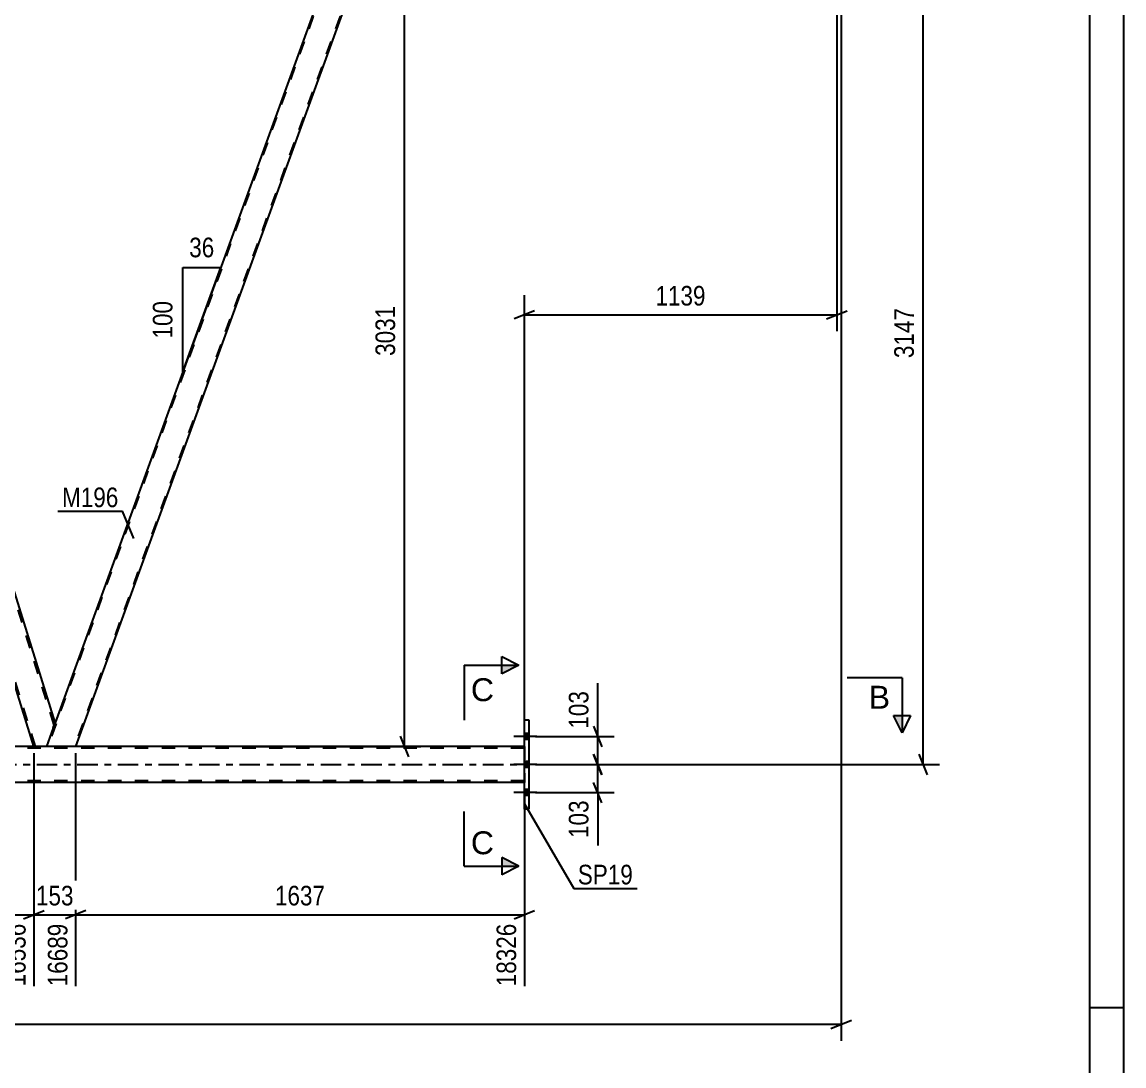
# Model space of a CAD drawing. Header units: millimetres. Extents: x 0 to 841, y 0 to 594.
# Drawn here: x 680.2 to 841, y 289.5 to 441.8 of the extents above; entities that cross this region are included whole.
import ezdxf

# ---------------------------------------------------------------- set-up
doc = ezdxf.new("R2010")
doc.units = ezdxf.units.MM
doc.linetypes.add('DXK_LINE_DOT2', pattern=[3.9198, 1.9599, -1.9599])
doc.linetypes.add('DXK_LINE_DOT3', pattern=[5.9187, 2.979, -0.9799, 0.9799, -0.9799])
doc.styles.add('Arial', font='ARIAL.TTF', dxfattribs={"height": 0.2})
doc.styles.add('Arial Narrow', font='ARIALN.TTF', dxfattribs={"height": 0.2})

# ---------------------------------------------------------------- blocks, each defined once
blk = doc.blocks.new('Unknown-318885883-1135')
at = {"color": 5, "linetype": 'Continuous'}
for p, q in [((841, 0), (841, 594)), ((836, 5), (836, 589)), ((841, 298), (836, 298))]:
    blk.add_line(p, q, dxfattribs=at)
blk = doc.blocks.new('Bolt-318885883-3689 - 3341')
at = {"linetype": 'Continuous'}
for points in [[(753.51, 338.04), (753.51, 337.16), (754.15, 337.16), (754.15, 338.04)], [(753.51, 338.04), (753.51, 337.16), (754.15, 337.16), (754.15, 338.04)], [(753.51, 338.04), (753.51, 337.16), (754.15, 337.16), (754.15, 338.04)], [(753.51, 333.94), (753.51, 333.06), (754.15, 333.06), (754.15, 333.94)], [(753.51, 333.94), (753.51, 333.06), (754.15, 333.06), (754.15, 333.94)], [(753.51, 329.84), (753.51, 328.96), (754.15, 328.96), (754.15, 329.84)], [(753.51, 329.84), (753.51, 328.96), (754.15, 328.96), (754.15, 329.84)], [(753.51, 329.84), (753.51, 328.96), (754.15, 328.96), (754.15, 329.84)]]:
    blk.add_hatch(color=1, dxfattribs=at).paths.add_polyline_path(points)
at = {"color": 1, "linetype": 'Continuous'}
for p, q in [((754.15, 338.04), (753.51, 338.04)), ((754.15, 338.04), (753.51, 338.04)), ((754.15, 338.04), (753.51, 338.04)), ((755.31, 337.6), (751.99, 337.6)), ((755.31, 337.6), (751.99, 337.6)), ((755.31, 337.6), (751.99, 337.6)), ((754.15, 337.16), (753.51, 337.16)), ((754.15, 337.16), (753.51, 337.16)), ((754.15, 337.16), (753.51, 337.16)), ((755.31, 333.5), (751.99, 333.5)), ((755.31, 333.5), (751.99, 333.5)), ((754.15, 333.94), (753.51, 333.94)), ((754.15, 333.94), (753.51, 333.94)), ((754.15, 333.06), (753.51, 333.06)), ((754.15, 333.06), (753.51, 333.06)), ((754.15, 329.84), (753.51, 329.84)), ((754.15, 329.84), (753.51, 329.84)), ((754.15, 329.84), (753.51, 329.84)), ((755.31, 329.4), (751.99, 329.4)), ((755.31, 329.4), (751.99, 329.4)), ((755.31, 329.4), (751.99, 329.4)), ((754.15, 328.96), (753.51, 328.96)), ((754.15, 328.96), (753.51, 328.96)), ((754.15, 328.96), (753.51, 328.96))]:
    blk.add_line(p, q, dxfattribs=at)
blk = doc.blocks.new('Part-318885883-3543 - 3341')
at = {"color": 2, "linetype": 'Continuous'}
for p, q in [((753.51, 327), (753.51, 340)), ((753.51, 340), (754.15, 340)), ((754.15, 340), (754.15, 327)), ((754.15, 327), (753.51, 327))]:
    blk.add_line(p, q, dxfattribs=at)
blk = doc.blocks.new('Part-318885883-3799 - 3341')
at = {"color": 2, "linetype": 'Continuous'}
for p, q in [((647.03, 457.36), (645.5, 453.17)), ((648.35, 457.36), (647.03, 457.36)), ((685.05, 339.61), (648.35, 457.36)), ((681.94, 336.14), (645.48, 453.11)), ((645.5, 453.17), (645.5, 453.16)), ((685.03, 339.55), (684.78, 338.87)), ((685.03, 339.56), (685.03, 339.55)), ((684.78, 338.87), (683.79, 336.14))]:
    blk.add_line(p, q, dxfattribs=at)
at = {"color": 7, "linetype": 'DXK_LINE_DOT2'}
for p, q in [((684.91, 339.24), (648.1, 457.36)), ((682.19, 336.14), (645.62, 453.48)), ((645.5, 453.17), (645.48, 453.11)), ((684.78, 338.87), (684.97, 339.39)), ((685.05, 339.61), (685.03, 339.56)), ((683.79, 336.14), (681.94, 336.14))]:
    blk.add_line(p, q, dxfattribs=at)
blk = doc.blocks.new('Part-318885883-3819 - 3341')
at = {"color": 2, "linetype": 'Continuous'}
for p, q in [((753.51, 336.14), (607.37, 336.14)), ((753.51, 330.86), (607.37, 330.86))]:
    blk.add_line(p, q, dxfattribs=at)
at = {"color": 7, "linetype": 'DXK_LINE_DOT2'}
for p, q in [((753.51, 336.14), (753.51, 330.86)), ((753.51, 335.9), (66.82, 335.9)), ((753.51, 331.1), (66.82, 331.1))]:
    blk.add_line(p, q, dxfattribs=at)
at = {"color": 7, "linetype": 'DXK_LINE_DOT3'}
blk.add_line((66.82, 333.5), (753.51, 333.5), dxfattribs=at)
blk = doc.blocks.new('Part-318885883-3838 - 3341')
at = {"color": 7, "linetype": 'DXK_LINE_DOT2'}
for p, q in [((728.08, 457.36), (683.96, 336.14)), ((731.99, 457.36), (687.87, 336.14)), ((685.03, 339.56), (683.79, 336.14)), ((688.04, 336.14), (683.79, 336.14))]:
    blk.add_line(p, q, dxfattribs=at)
at = {"color": 2, "linetype": 'Continuous'}
for p, q in [((727.91, 457.36), (685.03, 339.56)), ((732.16, 457.36), (688.04, 336.14)), ((732.16, 457.36), (727.91, 457.36))]:
    blk.add_line(p, q, dxfattribs=at)
blk = doc.blocks.new('StraightDimension-318885883-4177 - 3341')
at = {"color": 7, "linetype": 'Continuous'}
for p, q in [((763.61, 339.1), (764.81, 336.1)), ((755.15, 337.6), (766.61, 337.6)), ((764.21, 333.5), (764.21, 337.6)), ((764.81, 332), (763.61, 335)), ((755.15, 333.5), (766.61, 333.5))]:
    blk.add_line(p, q, dxfattribs=at)
at = {"color": 0}
blk.add_wipeout([(763.46, 344.81), (759.26, 344.81), (759.26, 338.13), (763.46, 338.13)], dxfattribs=at)
at = {"color": 7, "linetype": 'Continuous'}
blk.add_line((764.21, 337.6), (764.21, 345.34), dxfattribs=at)
blk.add_line((764.21, 337.6), (764.21, 345.34), dxfattribs=at)
at = {"color": 3, "style": 'Arial Narrow'}
blk.add_text('103', height=2.863, rotation=90.0002, dxfattribs=at).set_placement((762.86, 338.73))
blk = doc.blocks.new('StraightDimension-318885883-4185 - 3341')
at = {"color": 7, "linetype": 'Continuous'}
for p, q in [((763.61, 335), (764.81, 332)), ((755.15, 333.5), (766.61, 333.5)), ((764.21, 329.4), (764.21, 333.5)), ((764.81, 327.9), (763.61, 330.9)), ((755.15, 329.4), (766.61, 329.4))]:
    blk.add_line(p, q, dxfattribs=at)
at = {"color": 0}
blk.add_wipeout([(763.46, 328.88), (759.26, 328.88), (759.26, 322.19), (763.46, 322.19)], dxfattribs=at)
at = {"color": 7, "linetype": 'Continuous'}
blk.add_line((764.21, 329.4), (764.21, 321.67), dxfattribs=at)
blk.add_line((764.21, 329.4), (764.21, 321.67), dxfattribs=at)
at = {"color": 3, "style": 'Arial Narrow'}
blk.add_text('103', height=2.863, rotation=90.0002, dxfattribs=at).set_placement((762.86, 322.79))
blk = doc.blocks.new('StraightDimension-318885883-4253 - 3341')
at = {"color": 7, "linetype": 'Continuous'}
for p, q in [((799.09, 456.36), (799.09, 396.68)), ((753.51, 337.14), (753.51, 401.93)), ((755.01, 399.68), (752.01, 398.48)), ((753.51, 399.08), (799.09, 399.08)), ((797.59, 398.48), (800.59, 399.68))]:
    blk.add_line(p, q, dxfattribs=at)
at = {"color": 0}
blk.add_wipeout([(780.56, 399.83), (780.56, 404.03), (772.04, 404.03), (772.04, 399.83)], dxfattribs=at)
at = {"color": 3, "style": 'Arial Narrow'}
blk.add_text('1139', height=2.863, dxfattribs=at).set_placement((772.64, 400.43))
blk = doc.blocks.new('StraightDimension-318885883-4264 - 3341')
at = {"color": 7, "linetype": 'Continuous'}
for p, q in [((812.29, 457.86), (811.09, 460.86)), ((800.73, 459.36), (814.09, 459.36)), ((811.69, 333.5), (811.69, 459.36)), ((811.09, 335), (812.29, 332)), ((755.15, 333.5), (814.09, 333.5))]:
    blk.add_line(p, q, dxfattribs=at)
at = {"color": 0}
blk.add_wipeout([(810.94, 400.69), (806.74, 400.69), (806.74, 392.17), (810.94, 392.17)], dxfattribs=at)
at = {"color": 3, "style": 'Arial Narrow'}
blk.add_text('3147', height=2.863, rotation=90.0002, dxfattribs=at).set_placement((810.34, 392.77))
blk = doc.blocks.new('StraightDimension-318885883-4274 - 3341')
at = {"color": 7, "linetype": 'Continuous'}
for p, q in [((736.6, 455.86), (735.4, 458.86)), ((739.76, 457.36), (733.15, 457.36)), ((736, 336.14), (736, 457.36)), ((713.51, 336.14), (738.4, 336.14)), ((735.4, 337.64), (736.6, 334.64))]:
    blk.add_line(p, q, dxfattribs=at)
at = {"color": 0}
blk.add_wipeout([(735.25, 401.01), (731.05, 401.01), (731.05, 392.49), (735.25, 392.49)], dxfattribs=at)
at = {"color": 3, "style": 'Arial Narrow'}
blk.add_text('3031', height=2.863, rotation=90.0002, dxfattribs=at).set_placement((734.65, 393.09))
blk = doc.blocks.new('StraightDimension-318885883-4591 - 3341')
at = {"color": 7, "linetype": 'Continuous'}
for p, q in [((799.73, 451.86), (799.73, 293.22)), ((798.23, 295.02), (801.23, 296.22)), ((55.96, 295.62), (799.73, 295.62))]:
    blk.add_line(p, q, dxfattribs=at)
blk = doc.blocks.new('StraightDimension-318885883-19020 - 3341')
at = {"color": 7, "linetype": 'Continuous'}
for p, q in [((688.04, 335.14), (688.04, 301.16)), ((753.51, 329.86), (753.51, 301.16)), ((689.54, 312.2), (686.54, 311)), ((752.01, 311), (755.01, 312.2)), ((688.04, 311.6), (753.51, 311.6))]:
    blk.add_line(p, q, dxfattribs=at)
at = {"color": 0}
blk.add_wipeout([(725.03, 312.35), (725.03, 316.55), (716.52, 316.55), (716.52, 312.35)], dxfattribs=at)
at = {"color": 0, "linetype": 'Continuous'}
blk.add_wipeout([(752.91, 310.9), (748.71, 310.9), (748.71, 300.56), (752.91, 300.56)], dxfattribs=at)
at = {"color": 3, "style": 'Arial Narrow'}
blk.add_text('1637', height=2.863, dxfattribs=at).set_placement((717.12, 312.95))
at = {"color": 3, "linetype": 'Continuous', "style": 'Arial Narrow'}
blk.add_text('18326', height=2.863, rotation=90.0002, dxfattribs=at).set_placement((752.31, 301.16))
blk = doc.blocks.new('StraightDimension-318885883-19021 - 3341')
at = {"color": 7, "linetype": 'Continuous'}
for p, q in [((681.94, 335.14), (681.94, 301.16)), ((688.04, 335.14), (688.04, 301.16)), ((680.44, 311), (683.44, 312.2)), ((689.54, 312.2), (686.54, 311)), ((681.94, 311.6), (688.04, 311.6))]:
    blk.add_line(p, q, dxfattribs=at)
at = {"color": 0}
blk.add_wipeout([(688.33, 312.35), (688.33, 316.55), (681.65, 316.55), (681.65, 312.35)], dxfattribs=at)
at = {"color": 0, "linetype": 'Continuous'}
blk.add_wipeout([(687.44, 310.9), (683.24, 310.9), (683.24, 300.56), (687.44, 300.56)], dxfattribs=at)
at = {"color": 3, "style": 'Arial Narrow'}
blk.add_text('153', height=2.863, dxfattribs=at).set_placement((682.25, 312.95))
at = {"color": 3, "linetype": 'Continuous', "style": 'Arial Narrow'}
blk.add_text('16689', height=2.863, rotation=90.0002, dxfattribs=at).set_placement((686.84, 301.16))
blk = doc.blocks.new('StraightDimension-318885883-19022 - 3341')
at = {"color": 7, "linetype": 'Continuous'}
for p, q in [((602.91, 335.14), (602.91, 301.16)), ((681.94, 335.14), (681.94, 301.16)), ((604.41, 312.2), (601.41, 311)), ((680.44, 311), (683.44, 312.2)), ((602.91, 311.6), (681.94, 311.6))]:
    blk.add_line(p, q, dxfattribs=at)
at = {"color": 0}
blk.add_wipeout([(646.68, 312.35), (646.68, 316.55), (638.17, 316.55), (638.17, 312.35)], dxfattribs=at)
at = {"color": 0, "linetype": 'Continuous'}
blk.add_wipeout([(681.34, 310.9), (677.14, 310.9), (677.14, 300.56), (681.34, 300.56)], dxfattribs=at)
at = {"color": 3, "style": 'Arial Narrow'}
blk.add_text('1976', height=2.863, dxfattribs=at).set_placement((638.77, 312.95))
at = {"color": 3, "linetype": 'Continuous', "style": 'Arial Narrow'}
blk.add_text('16536', height=2.863, rotation=90.0002, dxfattribs=at).set_placement((680.74, 301.16))
blk = doc.blocks.new('AngleDimension-318885883-19463 - 3341')
at = {"color": 7, "linetype": 'Continuous'}
for p, q in [((703.66, 405.97), (709.2, 405.97)), ((703.66, 390.75), (709.2, 405.97)), ((703.66, 390.75), (703.66, 405.97)), ((704.05, 391.82), (709.2, 405.97))]:
    blk.add_line(p, q, dxfattribs=at)
at = {"color": 0}
for points in [[(708.86, 406.87), (708.86, 411.07), (704.01, 411.07), (704.01, 406.87)], [(702.76, 401.7), (698.56, 401.7), (698.56, 395.02), (702.76, 395.02)]]:
    blk.add_wipeout(points, dxfattribs=at)
at = {"color": 3, "style": 'Arial Narrow'}
blk.add_text('36', height=2.863, dxfattribs=at).set_placement((704.61, 407.47))
blk.add_text('100', height=2.863, rotation=90.0002, dxfattribs=at).set_placement((702.16, 395.62))
blk = doc.blocks.new('Mark-318885883-3834 - 3341')
at = {"color": 0}
blk.add_wipeout([(694.29, 371.03), (694.29, 374.03), (686.06, 374.03), (686.06, 371.03)], dxfattribs=at)
blk.add_wipeout([(694.29, 371.03), (694.29, 374.03), (686.06, 374.03), (686.06, 371.03)], dxfattribs=at)
at = {"color": 30, "linetype": 'Continuous'}
for p in [(685.46, 370.43), (696.51, 366.46)]:
    blk.add_line(p, (694.89, 370.43), dxfattribs=at)
at = {"color": 3, "style": 'Arial Narrow'}
blk.add_text('M196', height=2.863, dxfattribs=at).set_placement((686.06, 371.03))
blk = doc.blocks.new('Mark-318885883-3539 - 3341')
at = {"color": 0}
blk.add_wipeout([(769.35, 316.02), (769.35, 319.02), (761.31, 319.02), (761.31, 316.02)], dxfattribs=at)
blk.add_wipeout([(769.35, 316.02), (769.35, 319.02), (761.31, 319.02), (761.31, 316.02)], dxfattribs=at)
at = {"color": 30, "linetype": 'Continuous'}
for p, q in [((753.52, 327.79), (760.71, 315.42)), ((760.71, 315.42), (769.95, 315.42))]:
    blk.add_line(p, q, dxfattribs=at)
at = {"color": 3, "style": 'Arial Narrow'}
blk.add_text('SP19', height=2.863, dxfattribs=at).set_placement((761.31, 316.02))
blk = doc.blocks.new('SectionMark-318885883-4996 - 3341')
at = {"linetype": 'Continuous'}
blk.add_hatch(color=6, dxfattribs=at).paths.add_polyline_path([(807.37, 340.64), (808.62, 340.64), (808.62, 338.14)])
at = {"color": 6, "linetype": 'Continuous'}
for p, q in [((808.62, 346.14), (800.62, 346.14)), ((808.62, 346.14), (808.62, 338.14)), ((807.37, 340.64), (809.87, 340.64)), ((808.62, 338.14), (807.37, 340.64)), ((809.87, 340.64), (808.62, 338.14))]:
    blk.add_line(p, q, dxfattribs=at)
at = {"color": 0, "linetype": 'Continuous'}
blk.add_wipeout([(806.87, 341.64), (806.87, 345.14), (803.76, 345.14), (803.76, 341.64)], dxfattribs=at)
at = {"color": 3, "linetype": 'Continuous', "style": 'Arial'}
blk.add_text('B', height=3.34, dxfattribs=at).set_placement((803.76, 341.64))
blk = doc.blocks.new('SectionMark-318885883-5000 - 3341')
at = {"linetype": 'Continuous'}
for points in [[(750.21, 346.74), (750.21, 347.99), (752.71, 347.99)], [(750.21, 318.67), (750.21, 319.92), (752.71, 318.67)]]:
    blk.add_hatch(color=6, dxfattribs=at).paths.add_polyline_path(points)
at = {"color": 6, "linetype": 'Continuous'}
for p, q in [((750.21, 346.74), (750.21, 349.24)), ((750.21, 349.24), (752.71, 347.99)), ((744.71, 347.99), (744.71, 339.99)), ((744.71, 347.99), (752.71, 347.99)), ((752.71, 347.99), (750.21, 346.74)), ((744.71, 318.67), (744.71, 326.67)), ((744.71, 318.67), (752.71, 318.67)), ((752.71, 318.67), (750.21, 319.92)), ((750.21, 319.92), (750.21, 317.42)), ((752.71, 318.67), (750.21, 317.42))]:
    blk.add_line(p, q, dxfattribs=at)
at = {"color": 0, "linetype": 'Continuous'}
for points in [[(749.08, 342.74), (749.08, 346.24), (745.71, 346.24), (745.71, 342.74)], [(749.08, 320.42), (749.08, 323.92), (745.71, 323.92), (745.71, 320.42)]]:
    blk.add_wipeout(points, dxfattribs=at)
at = {"color": 3, "linetype": 'Continuous', "style": 'Arial'}
for p in [(745.71, 342.74), (745.71, 320.42)]:
    blk.add_text('C', height=3.34, dxfattribs=at).set_placement(p)

msp = doc.modelspace()

# ---------------------------------------------------------------- block references
for name in ['Unknown-318885883-1135', 'Part-318885883-3799 - 3341', 'Part-318885883-3838 - 3341', 'Part-318885883-3543 - 3341', 'Bolt-318885883-3689 - 3341', 'Part-318885883-3819 - 3341']:
    msp.add_blockref(name, (0, 0))

# ---------------------------------------------------------------- next in the draw order: block references
for name in ['StraightDimension-318885883-4274 - 3341', 'StraightDimension-318885883-4177 - 3341']:
    msp.add_blockref(name, (0, 0))

# ---------------------------------------------------------------- next in the draw order: block references
for name in ['StraightDimension-318885883-4253 - 3341', 'StraightDimension-318885883-4185 - 3341']:
    msp.add_blockref(name, (0, 0))

# ---------------------------------------------------------------- next in the draw order: block references
msp.add_blockref('StraightDimension-318885883-4264 - 3341', (0, 0))

# ---------------------------------------------------------------- next in the draw order: block references
msp.add_blockref('StraightDimension-318885883-4591 - 3341', (0, 0))

# ---------------------------------------------------------------- next in the draw order: block references
for name in ['AngleDimension-318885883-19463 - 3341', 'Mark-318885883-3834 - 3341', 'SectionMark-318885883-4996 - 3341', 'StraightDimension-318885883-19020 - 3341']:
    msp.add_blockref(name, (0, 0))

# ---------------------------------------------------------------- next in the draw order: block references
for name in ['SectionMark-318885883-5000 - 3341', 'StraightDimension-318885883-19021 - 3341', 'Mark-318885883-3539 - 3341']:
    msp.add_blockref(name, (0, 0))

# ---------------------------------------------------------------- next in the draw order: block references
msp.add_blockref('StraightDimension-318885883-19022 - 3341', (0, 0))

doc.saveas('drawing.dxf')
